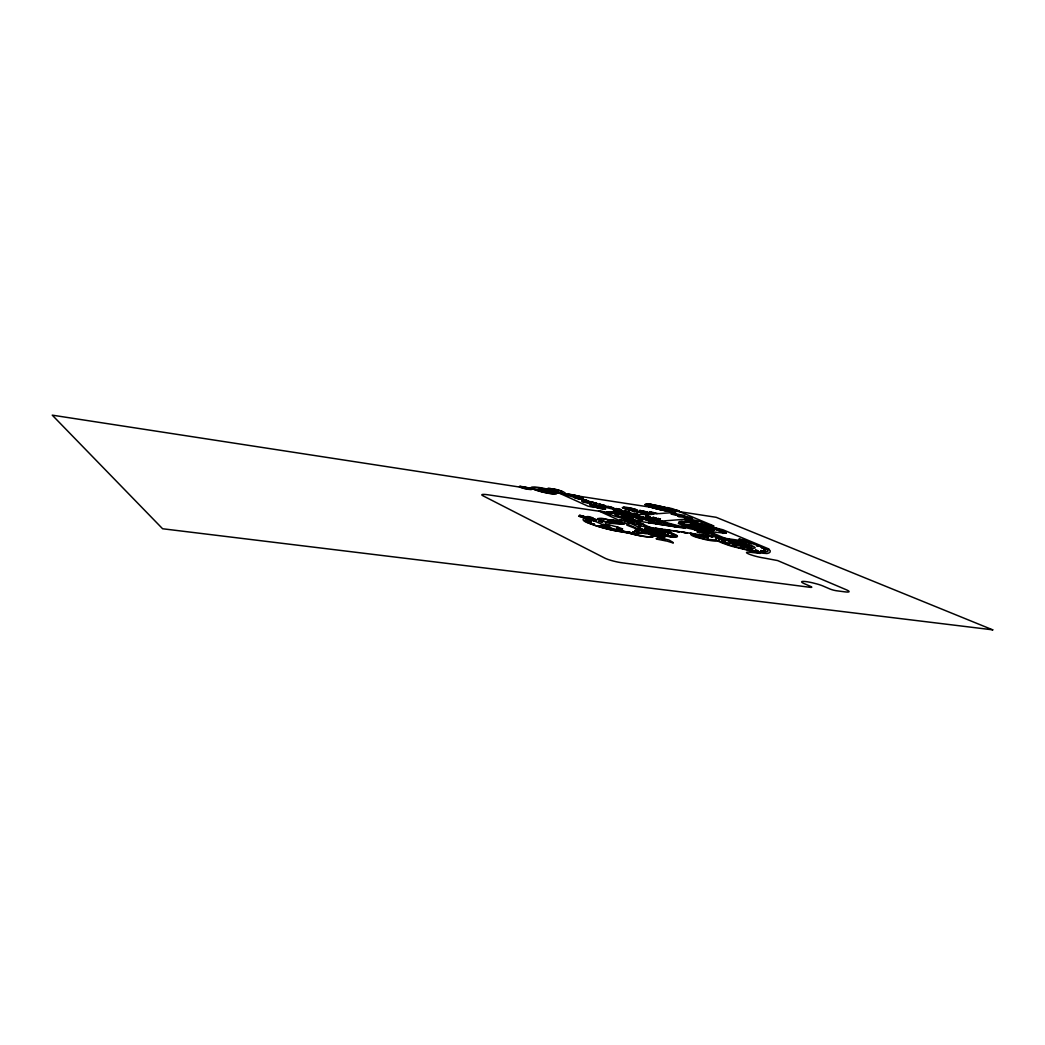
<?xml version="1.0" encoding="UTF-8"?>
<svg xmlns="http://www.w3.org/2000/svg" width="1045" height="1045" viewBox="0 0 1045 1045"><rect width="100%" height="100%" fill="white"/><g stroke="black" fill="none" stroke-linecap="round" stroke-linejoin="round"><path stroke-width="1.5" d="M531.526 489.491L524.316 488.315A5.721 0.705 12.6 0 1 522.395 487.702L521.377 486.944L522.905 486.905A7.237 0.888 12.6 0 1 524.799 487.14L532.898 488.982M597.831 518.568L602.939 518.555M726.197 533.198L722.565 533.342A13.533 1.646 13.5 0 0 722.905 533.198L722.84 532.506M632.852 531.879L634.433 532.271L632.943 531.97M649.872 511.632L657.122 513.787L648.684 513.095A9.314 1.11 13.2 0 1 645.993 512.586L640.141 510.6L648.096 512.259L639.736 510.352A6.388 0.771 13.2 0 0 640.076 510.927L643.237 512.011A9.17 1.097 13.2 0 0 649.82 513.422L652.367 513.787A15.779 1.881 13.2 0 0 653.961 513.957C646.79 515.76 640.102 513.186 638.782 515.198L568.271 495.617A9.875 1.202 12.9 0 1 567.396 495.173L567.853 494.455A7.446 0.901 12.8 0 1 570.074 494.559L575.037 495.421A6.074 0.732 12.8 0 1 577.075 495.905L580.119 496.806A8.869 1.071 12.8 0 1 582.457 497.838L582.405 498.334A5.983 0.718 12.9 0 1 581.399 498.334L580.667 498.256M647.417 504.774L655.241 505.271A15.61 1.803 13.2 0 1 670.446 508.954M708.732 529.306L704.696 528.261L708.771 529.24M654.144 518.451L650.108 517.497L654.209 518.398M711.501 529.593L714.493 530.351L711.488 529.619M763.908 549.213L764.731 549.317M667.572 534.4L667.925 533.668A10.581 1.385 13.3 0 1 660.636 533.838A13.585 1.776 13.3 0 1 647.064 530.011M756.658 545.608L757.481 545.712M756.698 545.647L758.03 545.96M662.517 508.941L666.214 509.882L662.504 508.967M652.328 537.117L653.647 536.581L652.72 535.249L660.231 537.234M665.822 523.819L670.054 524.825L665.156 523.414L666.579 523.728M683.848 519.339L661.041 521.128L654 518.973L654.797 518.947L658.102 519.94L487.989 494.794A11.195 1.502 12.4 0 0 482.842 495.722L604.637 558.03A13.167 2.064 13.3 0 0 622.324 562.837L809.98 587.303A4.99 0.705 14.3 0 0 810.75 586.48L804.18 583.606A12.344 1.711 14.3 0 1 806.152 581.621A13.219 1.829 14.3 0 1 812.644 582.849L817.595 584.142A12.004 1.659 14.3 0 1 823.264 586.114L829.9 588.975A4.951 0.679 14.4 0 0 836.679 590.778L844.83 591.849A12.292 1.685 14.4 0 0 846.345 589.785L777.611 560.564L764.104 558.03A11.286 1.463 13.8 0 1 748.703 553.968A12.07 1.567 13.8 0 1 746.483 552.596L747.11 552.126A10.973 1.424 13.8 0 1 750.846 552.348L760.303 553.406L701.561 528.208A10.437 1.28 13.4 0 0 687.545 524.564L678.323 523.427L683.887 526.027A10.515 1.306 13.4 0 1 680.987 527.202A11.247 1.398 13.4 0 1 675.161 526.079L670.929 524.982A10.228 1.267 13.4 0 1 666.396 523.441C633.74 512.651 693.749 531.343 703.442 530.978A24.244 2.939 13.5 0 1 688.59 526.863A25.485 3.083 13.5 0 1 678.936 522.304A22.964 2.782 13.5 0 1 680.569 521.416L681.941 521.351M615.91 513.944L615.244 514.741A10.698 1.359 13.1 0 0 616.367 515.472L619.711 516.752A14.447 1.829 13.1 0 0 627.34 518.895L633.845 520.201M623.891 507.125L622.951 507.439L623.891 508.183A11.051 1.332 13.1 0 0 629.234 509.882L635.817 511.514A15.766 1.894 13.1 0 0 642.179 512.795L645.418 513.304A20.861 2.495 13.1 0 0 648.854 513.696L651.375 513.957L646.084 513.513A24.401 2.926 13.1 0 1 644.517 513.291A16.681 2.012 13.1 0 1 637.084 511.893L629.168 510.012A9.379 1.136 13.1 0 1 625.837 509.046L624.087 508.432A11.482 1.385 13.1 0 1 622.271 507.609L628.659 507.674A13.219 1.607 13.1 0 1 635.765 509.464A6.57 0.797 13.1 0 1 637.75 510.391L637.816 510.705A9.248 1.11 13.1 0 1 636.928 510.874L630.527 509.268L636.862 510.3L635.765 509.62M694.807 534.857L708.366 537.861L692.561 534.217A9.98 1.267 13.5 0 0 690.902 534.4L691.111 534.975A13.115 1.672 13.5 0 0 696.205 537.195L706.106 539.782A17.164 2.181 13.5 0 0 717.837 541.023M635.425 530.324L637.293 531.683A8.373 1.136 13.2 0 1 639.174 532.218L641.656 532.832A34.851 4.676 13.1 0 0 642.766 532.101L642.361 530.991L624.897 522.931A34.211 4.494 13 0 1 625.001 523.493L624.074 524.12A21.488 2.821 13 0 1 623.303 524.25L611.56 523.075M693.462 520.946L694.376 521.089L690.771 520.162A6.636 0.784 13.4 0 1 694.925 521.076L697.942 522.317L695.931 522.552A8.099 0.954 13.4 0 1 684.109 519.391M574.868 497.903L580.511 499.131L575.286 498.021M649.572 504.421L651.074 504.565M649.768 504.33L646.306 504.369A19.437 2.247 13.2 0 0 645.862 504.761M568.767 494.259L566.495 494.259A10.881 1.319 12.9 0 0 566.403 494.834L563.555 494.089L564.757 493.292A39.135 4.716 12.6 0 0 564.796 492.94M601.58 518.594L602.364 518.673A8.451 1.123 13.1 0 1 604.167 518.934L612.631 521.259L609.444 520.645A6.296 0.836 13.1 0 0 608.582 520.593L607.785 520.763L613.676 522.317A7.028 0.927 13.1 0 0 614.578 522.16L614.369 521.742A4.977 0.653 13.1 0 0 612.448 520.959A8.086 1.071 13.1 0 0 611.991 520.789A8.425 1.11 13.1 0 0 609.209 519.914A7.041 0.927 13.1 0 0 602.913 518.542M641.369 520.292L642.584 520.423L641.434 520.11A11.626 1.463 13.1 0 0 641.225 519.639L638.142 518.085A20.678 2.626 13.1 0 0 636.588 517.484A17.151 2.168 13.1 0 0 621.932 513.617M668.055 511.109L669.675 511.279A14.617 1.685 13.2 0 0 671.53 511.201L671.569 510.496M757.886 545.96L757.207 545.843M688.237 522.056L697.59 523.571A17.778 2.142 13.5 0 1 702.462 524.603L693.449 522.983A24.335 2.952 13.5 0 0 684.201 522.121A22.703 2.756 13.5 0 0 682.516 523.506L683.887 524.381M627.418 517.066C631.467 517.719 623.826 515.734 627.418 517.066L660.244 531.996M544.497 490.797C539.52 489.164 549.474 491.437 544.798 490.836M667.938 511.201L664.842 510.626A13.585 1.567 13.2 0 1 650.552 507.008A9.758 1.123 13.2 0 1 648.945 506.472L645.862 504.761M582.457 498.609L572.373 496.075L580.393 498.204M613.911 523.467L623.63 523.741A35.36 4.637 13 0 0 624.061 522.944L617.504 522.239A7.668 1.006 13.1 0 1 610.607 519.992M651.27 504.369L667.859 507.988L667.324 507.583A7.981 0.914 13.3 0 1 668.016 507.661L672.967 508.85L713.931 526.014L709.268 525.269L697.629 520.867A6.152 0.732 13.4 0 0 694.481 520.136A14.343 1.698 13.4 0 0 689.922 519.496L684.553 519.247L687.728 520.632M665.521 510.744L668.473 511.266A18.692 2.155 13.2 0 0 670.459 511.488A13.363 1.541 13.2 0 0 670.929 509.986M665.56 510.835L650.604 507.178A18.797 2.168 13.2 0 1 648.436 506.407L645.496 505.075A11.939 1.372 13.2 0 1 645.039 504.591M587.63 517.523L597.165 519.874L589.184 517.889L591.143 518.059A10.711 1.437 13 0 0 588.152 517.615L593.181 517.928L589.589 516.805M657.932 523.009L675.671 526.732L655.685 523.715A5.813 0.732 13.3 0 1 655.933 523.414L661.341 523.911L648.527 522.735A18.888 2.403 13.3 0 1 651.061 522.448L651.597 522.461A22.102 2.808 13.4 0 1 657.305 523.036M706.72 531.056L694.272 528.052A18.81 2.286 13.5 0 1 691.986 527.346L686.251 525.322A21.827 2.639 13.5 0 1 686.199 522.369M540.605 489.739L539.129 489.465L542.564 489.974A7.302 0.888 12.7 0 1 547.541 490.745A7.341 0.901 12.7 0 1 554.412 493.083L554.451 493.253A10.541 1.293 12.7 0 1 553.445 493.593L551.564 493.514A8.19 1.006 12.7 0 1 550.571 493.397A11.208 1.372 12.7 0 1 536.529 490.053M585.213 519.901L591.836 521.194L583.789 518.059C580.119 521.546 591.261 523.623 594.657 525.387M651.309 504.552L646.79 504.931L653.543 507.805A12.867 1.489 13.2 0 0 660.74 509.633L665.639 510.535A9.457 1.097 13.2 0 0 668.317 510.796L663.144 510.038A7.55 0.875 13.2 0 1 661.433 509.725L655.45 508.288A15.44 1.776 13.2 0 1 653.778 507.818M593.651 520.959L596.016 521.311L586.558 517.915M613.977 530.05L615.936 530.377L585.631 517.157C579.988 515.316 586.676 517.327 584.09 516.818A5.97 0.797 12.9 0 1 579.505 515.146L586.754 517.275L585.736 517.04M608.634 526.158L609.993 526.471L605.669 524.564A9.888 1.332 13.1 0 1 605.173 524.29L605.473 523.636L613.964 526.158A6.714 0.914 13.1 0 1 617.935 527.176M653.517 530.69L653.438 530.507M691.268 521.573L696.623 522.278L693.488 520.972M633.858 534.452L635.229 534.779A19.071 2.573 13.2 0 0 652.289 537.104M632.97 534.113L635.504 534.726A18.274 2.469 13.2 0 0 652.158 535.693M633.414 534.335L628.881 533.028L635.595 533.603A42.44 5.695 13 0 0 642.91 533.146A5.721 0.771 13.3 0 0 644.164 533.368L646.711 533.616A9.026 1.215 13.2 0 0 647.665 533.564L652.459 535.758M632.512 534.099L629.874 533.394M532.036 488.564L520.606 486.317A6.531 0.797 12.6 0 0 520.005 486.304M628.999 533.159L613.924 530.507A25.929 3.501 13.1 0 1 594.801 525.387M744.941 540.787L743.099 540.278L751.433 543.727M716.4 528.13L722.983 529.789L769.015 549.043A9.875 1.228 13.9 0 0 768.806 549.33C772.882 551.851 767.931 554.216 765.123 553.367A24.296 3.07 13.7 0 1 756.136 552.283L731.409 546.169A37.385 4.689 13.8 0 1 728.234 545.15L721.821 542.825A26.021 3.279 13.7 0 1 717.967 541.049M617.948 527.176L622.65 528.966L618.849 528.626A9.105 1.228 13.1 0 1 616.602 528.169L621.004 529.985A15.244 2.064 13.2 0 0 627.522 532.689L616.263 530.886A23.591 3.187 13.1 0 1 608.856 529.279A26.752 3.618 13.1 0 1 590.765 523.715M655.228 507.543L659.382 508.732A7.263 0.836 13.2 0 1 654.692 507.426M728.078 544.484L726.34 543.896A21.645 2.73 13.7 0 1 722.069 542.211M654.666 507.426L653.334 506.943A10.097 1.163 13.2 0 1 651.819 506.25A9.784 1.123 13.2 0 1 658.69 506.551A12.161 1.398 13.2 0 1 666.723 508.471A10.92 1.254 13.2 0 1 670.368 509.725L671.008 509.999M638.025 517.863L642.505 520.305M626.765 525.126L650.552 534.361L647.155 532.924A4.977 0.666 13.3 0 0 650.552 534.361M670.59 508.967L674.208 510.587A18.888 2.181 13.2 0 1 675.749 511.75L675.775 511.867A22.089 2.547 13.2 0 1 674.299 512.468L658.899 513.644L653.961 513.082A5.512 0.653 13.2 0 1 652.511 512.716L649.912 511.723M672.314 534.099L663.392 531.134L669.309 532.819A16.563 2.168 13.3 0 1 673.947 536.359M647.182 530.024L644.7 528.522A16.981 2.221 13.3 0 1 646.829 527.777L669.531 532.441A15.871 2.077 13.3 0 1 671.465 533.081L675.383 534.687A21.762 2.861 13.3 0 1 676.912 535.562M762.915 547.724C777.167 553.354 757.507 552.269 753.21 550.78A25.145 3.161 13.7 0 1 728.182 544.497M723.271 531.082L715.903 528.195A22.311 2.704 13.5 0 0 709.79 526.523A25.38 3.083 13.5 0 0 691.712 522.853A21.932 2.652 13.5 0 0 685.977 522.304M602.9 508.928A7.224 0.901 13 0 0 605.617 509.033L602.534 507.556A5.617 0.705 13 0 0 600.13 506.982L593.011 505.453L598.197 507.596L602.286 508.131L600.222 507.334L601.75 507.452L604.284 508.575A8.673 1.084 13 0 1 603.801 508.719L599.634 508.223A6.1 0.758 13 0 1 597.035 507.596L596.238 507.361A7.642 0.954 13 0 1 592.437 505.832L592.293 505.689A6.087 0.758 13 0 1 592.828 505.427A10.711 1.332 13 0 1 596.447 505.702C608.36 507.53 623.055 511.658 625.08 513.199L627.496 513.5L625.184 512.39L685.402 528.326L629.208 519.77A23.173 2.926 13.1 0 1 625.119 518.934L617.53 517.066A8.255 1.045 13.1 0 1 614.682 516.152A19.332 2.443 13.1 0 1 609.209 513.343L609.17 513.082A16.642 2.103 13.1 0 1 616.89 513.017A14.957 1.894 13.1 0 1 631.023 516.099A9.849 1.241 13.1 0 1 634.315 517.131L638.887 519.169M627.692 521.834L627.588 521.769A6.923 0.901 13.2 0 0 627.287 521.938L628.541 523.127L632.943 523.441A5.8 0.758 13.2 0 0 633.27 523.297A5.852 0.758 13.2 0 0 634.315 523.715L640.65 525.491L637.346 523.741A7.707 0.993 13.2 0 0 638.926 524.054L644.151 524.655L637.685 522.983A6.466 0.836 13.2 0 0 636.183 522.709A5.303 0.679 13.2 0 0 636.732 522.631L635.778 521.546L631.611 521.089A6.623 0.849 13.2 0 0 630.84 521.246A5.421 0.705 13.1 0 0 629.822 520.841L623.617 519.117L625.537 520.397A5.774 0.745 13.2 0 0 626.7 520.802L619.868 519.848L626.112 521.494A5.617 0.732 13.1 0 0 627.588 521.769L665.156 540.409M641.042 528.927L638.56 527.346A16.942 2.221 13.3 0 1 639.331 526.197A19.816 2.599 13.3 0 1 641.447 526.171L739.403 540.383A18.418 2.299 13.7 0 1 746.065 541.924A17.073 2.129 13.7 0 1 752.557 543.753L754.307 544.314A29.129 3.657 13.7 0 1 762.667 547.645M611.73 520.345L618.287 521.337L614.591 520.149A6.884 0.901 13.1 0 0 612.932 519.809L610.685 519.809A4.99 0.653 13.1 0 0 610.554 519.992M716.295 540.056L705.767 539.22A14.225 1.803 13.5 0 1 698.164 537.261M663.98 537.104L662.19 537.522A12.226 1.633 13.3 0 1 652.328 535.014L642.871 531.017L646.568 531.474A21.71 2.848 13.3 0 0 668.408 536.529L670.929 536.895A18.418 2.417 13.3 0 0 674.835 537.169A21.775 2.861 13.3 0 0 676.873 535.562M691.241 525.165L693.449 526.471A9.183 1.123 13.5 0 1 694.389 526.458L708.353 529.724L705.401 529.149L706.289 529.802L705.401 530.573A6.1 0.745 13.5 0 1 703.821 530.155L691.163 526.654L693.501 526.615A12.213 1.476 13.5 0 1 691.712 525.844L690.497 525.073A15.845 1.92 13.5 0 1 690.588 524.381A11.482 1.385 13.5 0 1 691.333 524.276L696.283 524.721A19.254 2.338 13.5 0 1 698.243 525.034M590.399 523.676A22.65 3.07 13.1 0 1 585.448 519.966M635.373 530.311A5.16 0.692 13.2 0 0 636.862 531.578L635.687 531.409L641.486 532.859L637.581 533.368A48.201 6.453 13 0 1 634.942 533.342C623.329 531.657 612.03 528.156 600.431 525.753A4.833 0.653 13.1 0 1 600.731 525.517L607.393 526.197L601.946 524.76L609.17 526.471L606.387 525.4A7.08 0.967 13.1 0 0 605.186 525.021L602.9 524.381A7.981 1.084 13.1 0 1 608.621 526.158M613.428 523.584A10.372 1.372 13.1 0 1 607.628 522.422M607.654 522.382A11.064 1.463 13.1 0 1 597.858 518.568M601.62 518.594A10.293 1.359 13.1 0 0 598.694 519.13L598.772 519.221A8.164 1.084 13.1 0 0 600.326 520.044L600.862 520.24A11.626 1.541 13.1 0 0 604.715 521.481A9.836 1.306 13.1 0 0 611.573 523.088M619.698 522.435A5.029 0.653 13.1 0 1 611.861 520.371M619.776 522.461A6.74 0.888 13.1 0 0 621.801 522.5L621.801 521.52L598.563 510.848L603.056 511.567L607.746 513.748L606.701 512.141A18.026 2.286 13.1 0 1 608.477 511.763A17.974 2.273 13.1 0 1 622.102 513.526A19.11 2.417 13.1 0 1 638.195 517.889M621.879 513.578A17.765 2.247 13.1 0 0 609.379 512.05A19.332 2.456 13.1 0 0 610.384 514.728L608.595 513.435A20.704 2.626 13.1 0 1 609.026 512.507L609.953 512.35A16.72 2.116 13.1 0 1 613.075 512.416M613.193 512.468A15.74 1.999 13.1 0 1 630.592 515.903A13.089 1.659 13.1 0 1 638.822 519.156M602.926 508.928A7.08 0.888 13 0 1 601.319 508.693A8.216 1.019 13 0 1 595.062 507.099A7.655 0.954 13 0 1 592.437 506.133A6.414 0.797 13 0 1 591.627 505.388L592.306 505.231A10.594 1.319 13 0 1 593.625 505.244L600.065 506.08L593.873 504.839A7.642 0.954 13 0 0 590.085 504.448M590.151 504.474A7.589 0.94 13 0 0 589.55 504.63L593.599 507.321L587.956 506.146L556.854 492.064A19.62 2.403 12.7 0 0 551.799 490.641L550.898 490.405A15.597 1.907 12.7 0 0 542.642 488.603A12.24 1.489 12.7 0 0 539.063 488.028L536.66 487.767A15.845 1.933 12.7 0 0 533.734 487.741A14.46 1.763 12.7 0 0 533.525 488.773L534.674 489.36A10.019 1.228 12.7 0 0 536.333 490.027M540.539 489.726A6.1 0.745 12.7 0 1 544.628 490.027M544.615 490.014A6.701 0.823 12.7 0 1 547.515 490.562L550.467 491.281A9.405 1.149 12.7 0 1 553.092 492.051L553.55 492.208A12.24 1.502 12.7 0 1 556.502 493.736A11.573 1.411 12.7 0 1 549.2 493.449A13.023 1.594 12.7 0 1 533.198 489.034M531.187 489.465A6.531 0.797 12.6 0 1 522.892 488.159A6.766 0.836 12.6 0 1 520.227 486.369M532.14 488.577A17.856 2.181 12.7 0 1 536.529 487.192A13.115 1.594 12.7 0 1 544.824 488.564A11.782 1.437 12.7 0 1 546.966 489.06C550.859 488.72 563.255 496.453 562.38 491.672A10.607 1.28 12.7 0 0 560.851 491.019L557.599 489.987A6.466 0.771 12.7 0 0 555.3 489.413L548.534 488.342A6.009 0.718 12.7 0 0 547.972 488.407M548.063 488.433A6.165 0.745 12.7 0 0 553.863 490.667A5.721 0.692 12.7 0 0 554.947 490.902L558.618 491.059L553.079 489.36A11.247 1.359 12.7 0 0 549.866 488.616A7.132 0.849 12.7 0 0 551.812 489.347C546.705 488.498 560.904 492.352 549.735 489.295A8.464 1.019 12.7 0 1 548.703 488.851L548.52 488.76A7.158 0.862 12.7 0 1 555.3 489.426L556.685 489.661A8.412 1.006 12.7 0 1 560.878 490.876A15.806 1.907 12.7 0 1 564.888 492.966M568.611 494.194A9.248 1.123 12.8 0 1 580.21 496.754M580.249 496.754A9.144 1.11 12.8 0 1 582.587 498.648M671.465 510.482A10.345 1.189 13.2 0 0 663.484 507.687A9.914 1.149 13.2 0 0 653.034 505.858A8.634 0.993 13.2 0 0 655.372 507.556M645.209 504.63A16.864 1.946 13.2 0 1 651.205 504.343M681.941 521.351A29.404 3.566 13.5 0 1 684.384 521.442L694.167 522.735A18.745 2.26 13.5 0 1 699.236 523.715L709.842 526.288A41.709 5.107 13.5 0 1 716.387 528.13M697.956 537.248A10.215 1.306 13.5 0 1 695.095 534.935M716.439 540.095A24.636 3.109 13.7 0 1 718.66 538.201M718.895 538.279A21.057 2.652 13.7 0 1 735.798 540.905A24.179 3.057 13.7 0 1 747.005 543.962A17.843 2.247 13.7 0 1 755.169 547.92L753.314 548.364A16.106 2.025 13.7 0 1 747.541 547.698L746.757 547.567A13.846 1.737 13.7 0 1 741.623 546.496L735.445 544.719A5.839 0.732 13.7 0 1 734.4 544.314L730.729 543.152A7.89 0.993 13.7 0 1 732.467 543.165L734.008 543.374A7.615 0.954 13.7 0 1 730.037 542.146L728.861 541.65A6.165 0.771 13.7 0 1 728.339 541.336L734.4 542.721A5.734 0.718 13.7 0 1 735.758 543.1L737.078 542.473L740.892 544.053A6.126 0.771 13.7 0 1 741.114 544.314L748.011 545.581L745.751 545.817A6.427 0.81 13.7 0 1 744.654 545.686L749.774 547.462L747.397 547.11A9.026 1.136 13.7 0 1 743.165 546.052L749.996 547.658A17.752 2.234 13.7 0 0 751.329 547.606L751.982 546.757A11.482 1.437 13.7 0 0 751.551 546.444A13.454 1.685 13.7 0 0 748.677 545.124L745.451 544.001A19.764 2.495 13.7 0 0 733.342 540.761L733.982 541.205L730.951 540.265A23.539 2.965 13.7 0 0 723.218 539.155L722.604 539.102A20.129 2.534 13.7 0 0 720.057 539.037M721.938 542.185A20.743 2.612 13.7 0 1 720.279 539.115M640.859 528.901A19.293 2.534 13.3 0 0 659.317 534.4L660.349 534.661A18.575 2.443 13.3 0 0 672.262 536.294M672.314 534.099A16.38 2.155 13.3 0 1 672.196 536.281M674.234 536.438A18.222 2.39 13.3 0 1 656.809 533.943L645.666 530.991A20.077 2.639 13.3 0 0 663.784 535.576L671.635 536.751A15.74 2.064 13.3 0 0 675.527 536.83L676.664 535.954L672.523 533.629A11.312 1.476 13.4 0 0 671.386 533.224M658.755 529.658A16.276 2.129 13.3 0 1 671.321 533.211M647.208 528.012A14.382 1.881 13.3 0 1 658.768 529.697M647.73 529.998A13.35 1.75 13.3 0 1 647.142 527.986M647.482 529.959A14.512 1.894 13.3 0 0 652.446 531.735L657.436 533.094A11.26 1.476 13.3 0 0 667.415 534.413M663.993 537.104A5.068 0.679 13.4 0 0 659.264 535.445L655.581 534.896L658.899 536.242L658.01 536.268L653.961 534.831L654.614 534.57A7.419 0.993 13.4 0 1 656.208 534.726L660.74 535.68A4.99 0.666 13.4 0 1 662.713 536.281L664.424 537.025A7.406 0.993 13.3 0 1 664.711 537.653L663.64 537.744A5.107 0.679 13.4 0 1 661.929 537.548A6.361 0.849 13.4 0 1 660.231 537.234M587.891 517.549A5.604 0.745 13 0 1 589.511 516.766M673.137 542.864A11.495 1.567 13.4 0 0 672.771 542.277L668.996 539.978L660.048 537.888A8.882 1.202 13.4 0 0 658.481 537.744L656.103 538.58L656.56 539.076A7.354 0.993 13.3 0 0 658.337 539.429L667.494 541.219A9.444 1.28 13.4 0 0 669.009 541.741L671.935 542.59A5.303 0.718 13.4 0 0 673.124 542.864M581.895 500.868A9.431 1.163 12.9 0 0 584.05 501.652L582.457 501.639L587.264 503.024A5.643 0.692 12.9 0 0 588.348 502.88L591.692 503.664L589.393 502.828L591.222 502.854A8.334 1.032 12.9 0 0 588.1 502.24L586.428 501.482A12.37 1.528 13 0 0 585.226 501.613A6.531 0.81 12.9 0 0 581.908 500.868M642.192 520.345A16.968 2.142 13.1 0 1 634.015 520.279M616.145 514.009A9.875 1.254 13.1 0 1 629.155 516.361L626.086 515.59L633.061 517.654L630.514 517.549L631.898 518.006A7.576 0.967 13.1 0 1 633.583 518.699C626.347 517.588 615.596 514.401 626.242 515.668A8.517 1.084 13.1 0 0 623.669 515.054L620.299 514.467A11.286 1.437 13.1 0 0 616.093 514.205L615.427 514.453A8.451 1.071 13.1 0 0 616.054 515.08A12.853 1.633 13.1 0 0 629.168 519.195A14.003 1.776 13.1 0 0 641.382 520.292M657.266 522.983A15.218 1.894 13.3 0 1 641.107 517.615L646.633 519.992A15.975 1.985 13.3 0 0 648.501 520.606A12.566 1.567 13.3 0 0 657.945 523.022M624.009 507.165A8.177 0.993 13.1 0 1 635.7 509.62M685.925 525.74A21.919 2.665 13.5 0 0 704.278 531.03L722.278 532.911L718.529 530.481A10.711 1.293 13.5 0 0 716.922 529.893A17.373 2.116 13.5 0 0 702.958 526.04L696.532 524.825A14.251 1.724 13.5 0 0 691.385 525.204M685.82 525.726A26.282 3.187 13.5 0 1 680.308 522.996A26.334 3.2 13.5 0 1 688.341 522.095M683.939 524.394A21.044 2.547 13.5 0 0 697.616 529.057L699.405 529.528A17.687 2.142 13.5 0 0 704.003 530.612L710.051 531.683A12.148 1.476 13.5 0 1 706.433 531.095M723.179 531.069A21.462 2.599 13.5 0 1 726.34 533.224M722.722 532.48A17.647 2.142 13.5 0 0 714.741 529.031L713.108 528.548A15.584 1.894 13.5 0 0 698.204 525.008M653.687 507.818A13.128 1.515 13.2 0 1 647.665 504.826M585.422 517.784L591.875 519.404L585.422 517.784M646.306 515.89L650.277 516.857L646.306 515.89M660.414 519.052L657.854 518.477L660.414 519.052M620.756 509.647L616.263 508.588L620.861 509.568M691.555 520.841L685.011 519.365L692.469 521.089L688.015 519.705L691.254 520.567A5.656 0.666 13.4 0 1 691.529 520.789M630.03 521.821L634.446 522.853A28.11 3.671 13.1 0 0 632.787 522.16L630.096 521.769M629.769 532.14L627.797 531.696L629.769 532.166M547.28 491.633L549.605 492.273L547.293 491.607M623.303 531.5L621.618 531.147L623.277 531.461M677.578 515.786L678.78 516.779L682.685 517.105A6.531 0.771 13.3 0 0 683.012 517.014L683.966 517.353A7.746 0.901 13.4 0 0 685.99 517.98L689.595 518.869A6.348 0.745 13.4 0 0 689.556 518.686L688.903 518.281A8.739 1.032 13.3 0 0 686.748 517.445L692.574 518.268A8.843 1.032 13.4 0 0 685.415 516.491L684.606 515.42L673.881 513.487A7.994 0.927 13.3 0 0 674.469 513.879L675.201 514.205A5.669 0.666 13.3 0 0 676.807 514.767L674.992 514.401A8.295 0.98 13.3 0 0 672.575 514.035L671.034 513.957A8.608 1.006 13.3 0 0 672.993 514.519L677.865 515.603A9.196 1.084 13.4 0 0 677.578 515.786M704.304 532.689L708.615 533.747L704.304 532.689M643.824 532.218L643.067 533.133A5.695 0.771 13.3 0 0 644.961 533.394C649.232 534.269 643.589 530.821 643.824 532.218M666.488 509.046L664.711 508.928L668.944 509.999L658.402 507.909L666.488 509.046M660.897 532.78L655.254 531.304L661.367 532.61A5.839 0.758 13.3 0 0 664.502 533.277L665.038 533.224A5.695 0.745 13.3 0 0 665.208 532.95L663.81 532.506A6.897 0.901 13.3 0 0 662.138 532.049L656.404 530.716L658.076 531.056C650.473 528.561 666.841 532.271 659.238 531.239L657.684 531.33L660.649 531.827L657.71 531.526L660.897 532.78M677.722 526.641L678.597 527.085L673.581 525.713L677.761 526.602M713.461 530.873L709.333 529.998L713.461 530.873M655.333 530.259L656.208 530.847L652.407 529.893L656.482 531.095L649.298 529.906A8.269 1.084 13.3 0 1 649.598 529.815C660.087 531.827 640.258 526.706 655.333 530.259M741.062 544.941L737.025 544.027L741.062 544.941M711.136 528.914L713.67 529.515L711.136 528.914M602.586 522.056L598.824 521.181L602.586 522.056M724.995 540.748L721.847 540.017L724.995 540.748M586.127 500.228L586.075 500.372A16.171 1.999 12.9 0 1 588.479 500.908L582.914 499.706L586.127 500.228M653.36 512.586L655.489 513.16L653.36 512.586M551.447 492.953L549.108 492.574L551.433 492.979M636.353 514.075L633.727 513.213L638.364 514.493L636.353 514.075M742.381 539.599L742.564 539.795A17.007 2.103 13.7 0 0 738.959 538.946L745.229 541.414L749.513 541.95L742.42 539.573M648.618 519.195L653.06 520.305L651.806 519.848C653.595 519.874 645.052 517.967 648.605 519.169M699.863 526.589L704.134 527.62L699.902 526.575M702.371 531.304L702.945 531.814A7.38 0.914 13.5 0 0 701.456 531.396L694.847 529.933L700.829 531.996A6.388 0.797 13.5 0 0 699.614 531.827L697.093 532.023A9.183 1.136 13.5 0 0 704.382 533.42A6.244 0.771 13.5 0 0 704.526 533.655C709.96 536.255 711.893 534.113 717.889 536.438L713.095 534.713A6.309 0.784 13.5 0 0 711.606 534.308L713.513 534.544A8.138 1.006 13.5 0 0 714.584 534.557L706.316 531.905A11.626 1.437 13.5 0 0 704.069 531.108L702.436 531.265M613.885 510.091L618.993 511.292L612.997 509.568L613.951 510.065M728.143 540.435L725.125 539.729L728.117 540.461M657.266 518.816L659.839 519.522L657.266 518.816M740.827 547.554L743.178 548.142L740.866 547.528M607.602 528.509L605.251 527.947L607.576 528.535M543.126 491.633L539.547 490.758L543.126 491.633M648.227 516.948L645.562 516.295L648.2 516.975M600.196 504.604L605.016 505.649L599.49 504.108L600.248 504.578M594.2 524.107L591.352 523.597L594.174 524.133M584.913 517.471L583.097 517.419A5.839 0.784 12.9 0 1 580.106 516.779L578.643 516.06L585.971 517.393L584.913 517.471M646.228 514.336L642.296 513.409L646.228 514.336M703.768 535.484L699.131 534.57L703.768 535.484M760.838 550.558L762.798 551.068L760.904 550.545M591.379 522.448L588.1 521.703L591.352 522.474M547.946 492.508L545.294 492.012L547.946 492.508M736.15 544.549L737.692 545.007L736.307 544.536M540.239 490.575L538.084 490.066L540.239 490.575M726.262 543.034L729.449 543.818A5.264 0.666 13.7 0 0 728.665 543.518L726.314 543.021M722.526 541.127L725.57 541.846L722.526 541.127M660.466 522.082L661.263 522.513L656.247 521.05L660.518 522.082M598.471 506.995L596.643 506.655L598.432 507.021M673.346 530.899L679.498 531.97A5.97 0.771 13.4 0 0 677.238 531.409L673.437 530.873M591.261 501.966L596.852 503.481L591.3 501.953M695.291 534.4L690.222 533.264L695.265 534.426M749.017 549.187L751.551 549.879L749.017 549.187M702.54 527.973L699.484 527.202L702.54 527.947M683.678 516.465L679.812 515.655L683.678 516.465M585.984 502.018L587.721 502.436L586.049 502.018M757.873 550.741L755.457 550.166L757.873 550.741M653.02 517.34L656.129 518.046L653.02 517.34M641.408 516.792L638.756 516.426L644.177 517.628A15.884 1.999 13.2 0 0 642.126 517.105L641.369 516.818M609.039 506.786L608.294 506.747L613.141 507.831L608.151 506.42L609.039 506.773M541.441 490.601L544.928 491.281L541.441 490.601M763.699 550.219L765.449 550.689L763.699 550.219M687.427 533.081L681.849 532.049L687.401 533.094M588.818 517.393L587.212 517.066L588.779 517.393M649.206 517.85L652.132 518.66L649.285 517.85M631.245 514.662L636.157 515.825L630.174 514.114L631.245 514.662M735.393 545.79L734.583 545.908A12.409 1.567 13.7 0 1 732.31 545.137L735.393 545.79M638.116 530.847L636.679 530.494L638.077 530.86M718.633 537.195L715.903 537.012L721.128 537.94L718.633 537.195M627.575 511.893L624.832 510.848L629.808 512.246L627.653 511.893M658.481 529.24L655.489 528.352L662.465 529.501L658.481 529.24M592.045 518.699L590.582 518.333L592.045 518.673M600.339 526.301L597.244 525.687L600.339 526.301M553.327 489.713L553.798 489.857A17.739 2.103 12.7 0 0 555.496 490.209L553.432 489.713M699.066 528.757L700.032 529.005L699.066 528.757M584.181 517.105L582.979 516.818L584.194 517.066M664.868 529.606L671.073 530.769L664.868 529.606M761.426 547.593L762.759 547.972L761.426 547.593M709.869 535.954L707.36 535.771L712.599 537.065L709.869 535.954M709.568 528.705L706.276 527.882L709.568 528.705M992.75 629.848L162.602 528.757L52.25 415.152L716.152 517.301L992.75 629.848M678.845 510.77L676.376 510.3L678.845 510.77"/></g></svg>
